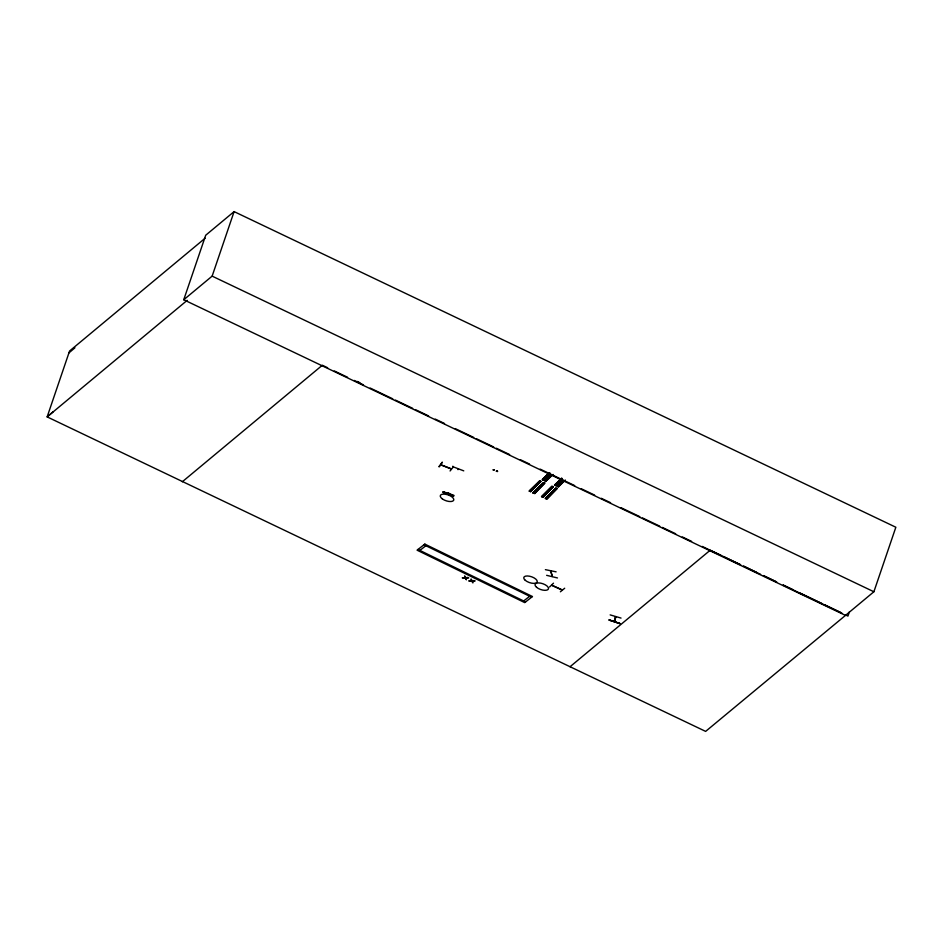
<?xml version="1.0" encoding="UTF-8"?>
<svg xmlns="http://www.w3.org/2000/svg" width="943" height="943" viewBox="0 0 943 943"><rect width="100%" height="100%" fill="white"/><g stroke="black" fill="none" stroke-linecap="round" stroke-linejoin="round"><path stroke-width="1.41" d="M546.634 575.336L557.478 577.953M551.183 571.599L550.512 570.963L552.197 576.055M552.28 576.491L550.96 571.022M448.29 494.014L448.538 492.941M609.154 619.952L619.952 623.606L609.202 619.857M615.673 617.264L615.26 616.663L614.365 621.508M614.777 621.649L615.755 616.852M621.036 618.078L610.156 614.895M609.131 620.164L619.975 623.512M463.756 470.863L453.111 466.797M183.744 299.756L205.704 235.243L234.1 211.609L895.85 527.243L873.89 591.756L845.494 615.39L183.744 299.756L212.14 276.134L234.1 211.609M439.391 466.773L442.232 462.105M443.304 491.645L443.01 492.446L453.736 496.207L443.151 492.081L454.019 495.44M452.864 466.219L453.265 466.997L450.082 470.97M448.986 493.201L448.809 494.085M845.494 615.39L705.635 731.391L570.067 666.725L710.197 550.24L740.726 564.822L723.481 556.57M849.36 611.913L847.946 616.085L845.565 614.942M457.874 469.602L458.522 469.331M545.396 569.655L556.111 571.835M493.071 469.826L494.462 469.968L493.248 469.956M496.442 471.264L497.68 471.288L496.82 470.816M438.837 466.691L442.137 462.624M549.545 587.017L553.482 583.175M539.714 480.647L529.212 490.997M529.459 491.362L540.103 481.048L529.306 491.044M530.296 491.492L540.811 481.142L530.202 491.444M549.25 472.749L542.178 479.622L543.168 479.916L549.18 473.987L542.897 479.952M549.521 472.702L542.508 479.61M530.485 491.857L540.952 481.46M549.616 472.914L542.602 479.822L549.71 472.938M549.368 474.223L542.826 479.904M551.832 475.201C545.195 483.252 541.164 482.934 550.901 474.918M544.96 480.895L551.242 474.93M543.498 482.616L532.889 492.918L543.498 482.616L544.182 482.899L533.384 492.906M545.396 481.095L551.431 475.166M533.538 493.213L544.052 482.863M551.903 475.225L545.549 481.142M544.795 482.946L534.28 493.307M553.093 474.482L545.82 481.119M533.974 493.413L544.429 483.052M534.657 493.696L544.889 482.993M541.471 496.572L551.985 486.223M552.233 486.588L541.718 496.937L552.079 486.27M542.461 497.02L552.975 486.671M561.521 478.325L554.437 485.197L561.969 478.514M554.743 485.162L561.78 478.29M553.223 487.036L542.708 497.385L553.069 486.718M554.873 485.397L561.875 478.49M555.168 485.527L561.368 479.539L555.427 485.492M555.533 485.704L561.627 479.798M557.49 486.423L563.16 480.494M557.23 486.47L563.501 480.506M555.769 488.191L545.148 498.493L556.064 488.073M563.69 480.741L557.148 486.411M557.891 486.765L563.89 480.847M545.938 498.823L556.158 488.12M564.162 480.812L558.28 486.965L565.352 480.058M546.539 498.882L557.054 488.521L546.916 499.271M546.245 498.988L556.759 488.639M560.39 591.791L564.692 588.232M68.933 352.906L74.921 347.79M53.15 411.773L47.15 416.889L570.161 666.772M205.091 238.249L69.57 351.02L47.15 416.889L187.197 300.346M182.294 481.779L322.341 365.236L327.645 367.77M419.859 550.429L425.882 545.726M523.66 600.974L529.683 596.271M497.385 471.606L496.313 471.17M440.829 464.71L451.355 468.812M451.273 468.989L440.864 464.934M552.115 585.32L562.158 589.835M614.966 621.296L614.388 621.59M443.269 491.727L452.675 494.969M561.898 589.988L551.973 585.45M212.14 276.134L873.89 591.756M357.197 381.432L359.861 382.705M334.293 370.941L347.578 377.271M354.214 380.442L363.515 384.874M370.151 388.044L392.736 398.818M395.388 400.08L412.657 408.319M415.321 409.592L428.605 415.922M435.242 419.093L444.542 423.525M455.163 428.594L473.763 437.458M476.415 438.731L493.684 446.97M496.348 448.231L509.633 454.573M520.253 459.642L529.553 464.074M540.174 469.142L574.711 485.61M581.36 488.78L594.644 495.122M601.28 498.281L610.581 502.713M621.201 507.782L639.802 516.658M642.454 517.919L659.723 526.159M662.387 527.432L675.659 533.762M682.308 536.932L691.608 541.365M702.229 546.433L720.829 555.297M756.687 572.413L743.402 566.071L760.624 574.346M763.323 575.572L776.608 581.914M783.256 585.073L792.544 589.516M799.192 592.675L821.766 603.449M824.43 604.711L841.686 612.95M763.288 575.607L776.549 581.961M783.185 585.131L841.58 613.044M423.949 544.783L531.604 597.214M417.938 549.486L525.593 601.917M424.833 544.099L417.054 550.17L524.709 602.601L532.489 596.53L424.833 544.099M467.869 577.505L465.701 577.646L464.569 575.925L465.088 577.658L462.27 577.835L465.276 578.071L466.42 579.815L465.901 578.059L468.671 577.882L467.869 577.505M474.341 580.593L472.184 580.735L471.04 579.014L471.559 580.747L468.754 580.923L471.759 581.159L472.903 582.904L472.372 581.147L475.142 580.971L474.341 580.593M525.251 580.299A7.061 3.1 18.8 0 0 536.815 582.526A7.061 3.1 18.8 0 0 529.424 576.185A7.061 3.1 18.8 0 0 525.251 580.299M442.361 498.918A7.084 3.1 18.8 0 0 453.63 500.368A7.084 3.1 18.8 0 0 445.143 494.203A7.084 3.1 18.8 0 0 442.361 498.918M536.52 587.253A7.061 3.1 18.8 0 0 548.083 589.481A7.061 3.1 18.8 0 0 540.693 583.139A7.061 3.1 18.8 0 0 536.52 587.253"/></g></svg>
